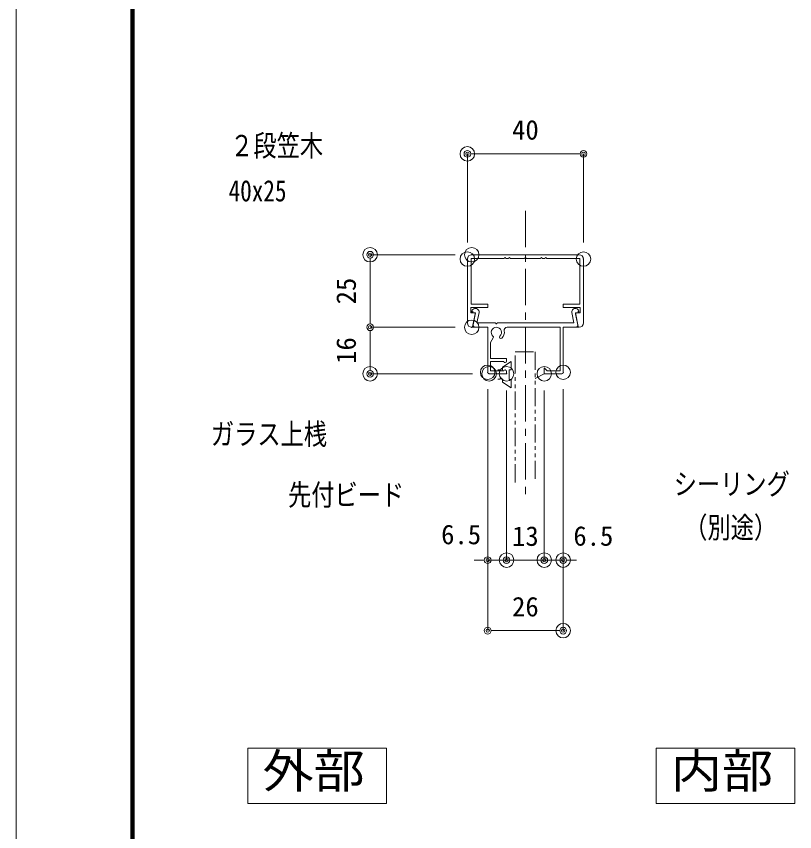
# Model space of a CAD drawing. Units: millimetres, scale not verified. Extents: x -3659 to 3659, y -1188 to 1188.
# Drawn here: x 295 to 831, y -464 to 98 of the extents above; entities that cross this region are included whole.
import ezdxf
from ezdxf.enums import TextEntityAlignment as Align

# ---------------------------------------------------------------- set-up
doc = ezdxf.new("R2010")
doc.units = ezdxf.units.MM
doc.header["$LTSCALE"] = 20
doc.header["$PDMODE"] = 32
doc.header["$PDSIZE"] = 10
doc.linetypes.add('USER1', pattern=[2, 1.25, -0.25, 0.25, -0.25])
doc.linetypes.add('USER2', pattern=[1.25, 0.625, -0.125, 0.125, -0.125, 0.125, -0.125])
for name, color, linetype, lineweight in [('0-0_0', 7, 'Continuous', 18), ('0-1_DEFPOINTS', 7, 'Continuous', 18), ('0-3_アンカー', 4, 'Continuous', 18), ('0-4_WAKU', 7, 'Continuous', 18), ('0-5_6ﾊｯﾁﾝｸﾞ', 4, 'Continuous', 18), ('0-8_3中心線', 2, 'USER1', 18), ('0-9_41ｱﾙﾐ', 6, 'Continuous', 18), ('0-A_1手摺寸法', 7, 'Continuous', 18), ('0-B_42ｱﾙﾐ部品', 6, 'Continuous', 18), ('0-C_P4-12', 7, 'Continuous', 18), ('0-D_CYAN', 4, 'Continuous', 18), ('0-E_2a', 1, 'USER2', 18)]:
    doc.layers.add(name, color=color, linetype=linetype, lineweight=lineweight)
doc.styles.add('ＭＳ ゴシック', font='')
doc.styles.get('ＭＳ ゴシック').set_extended_font_data('MS Gothic')

# ---------------------------------------------------------------- blocks, each defined once
blk = doc.blocks.new('_ORIGIN2')
at = {"layer": '0-0_0'}
blk.add_line((-0.5, 0), (-1, 0), dxfattribs=at)
for radius in [0.5, 0.25]:
    blk.add_circle((0, 0), radius, dxfattribs=at)
blk = doc.blocks.new('D99')
at = {"layer": '0-1_DEFPOINTS'}
for p in [(2657.23, 357.57), (2727.21, 357.57), (2727.21, 307.57)]:
    blk.add_point(p, dxfattribs=at)
at = {"layer": '0-A_1手摺寸法'}
for p, q in [((2715.71, 357.57), (2657.23, 357.57)), ((2657.23, 312.17), (2657.23, 352.97)), ((2715.71, 307.57), (2657.23, 307.57))]:
    blk.add_line(p, q, dxfattribs=at)
at = {"layer": '0-A_1手摺寸法', "xscale": 4.6, "yscale": 4.6}
for p, rotation in [((2657.23, 357.57), 90), ((2657.23, 307.57), 270)]:
    blk.add_blockref('_ORIGIN2', p, dxfattribs=dict(at, rotation=rotation))
at = {"layer": '0-A_1手摺寸法', "style": 'ＭＳ ゴシック'}
blk.add_text('25', height=13.49, rotation=90, dxfattribs=at).set_placement((2651.48, 323.37), align=Align.BOTTOM_LEFT)
blk = doc.blocks.new('D100')
at = {"layer": '0-1_DEFPOINTS'}
for p in [(2727.21, 307.57), (2657.23, 275.57), (2739.21, 275.57)]:
    blk.add_point(p, dxfattribs=at)
at = {"layer": '0-A_1手摺寸法'}
for p, q in [((2715.71, 307.57), (2657.23, 307.57)), ((2657.23, 302.97), (2657.23, 280.17)), ((2727.71, 275.57), (2657.23, 275.57))]:
    blk.add_line(p, q, dxfattribs=at)
at = {"layer": '0-A_1手摺寸法', "xscale": 4.6, "yscale": 4.6}
for p, rotation in [((2657.23, 307.57), 90), ((2657.23, 275.57), 270)]:
    blk.add_blockref('_ORIGIN2', p, dxfattribs=dict(at, rotation=rotation))
at = {"layer": '0-A_1手摺寸法', "style": 'ＭＳ ゴシック'}
blk.add_text('16', height=13.49, rotation=90, dxfattribs=at).set_placement((2651.48, 282.37), align=Align.BOTTOM_LEFT)
blk = doc.blocks.new('D103')
at = {"layer": '0-1_DEFPOINTS'}
for p in [(2738.21, 276.57), (2751.21, 275.57), (2751.21, 147.24)]:
    blk.add_point(p, dxfattribs=at)
at = {"layer": '0-A_1手摺寸法'}
for p, q in [((2738.21, 265.07), (2738.21, 147.24)), ((2751.21, 264.07), (2751.21, 147.24)), ((2733.61, 147.24), (2729.01, 147.24)), ((2738.21, 147.24), (2751.21, 147.24)), ((2755.81, 147.24), (2760.41, 147.24))]:
    blk.add_line(p, q, dxfattribs=at)
at = {"layer": '0-A_1手摺寸法', "xscale": 4.6, "yscale": 4.6}
blk.add_blockref('_ORIGIN2', (2738.21, 147.24), dxfattribs=at)
at = {"layer": '0-A_1手摺寸法', "xscale": 4.6, "yscale": 4.6, "rotation": 180}
blk.add_blockref('_ORIGIN2', (2751.21, 147.24), dxfattribs=at)
at = {"layer": '0-A_1手摺寸法', "style": 'ＭＳ ゴシック'}
blk.add_text('6.5', height=13.49, dxfattribs=at).set_placement((2706.16, 154.1), align=Align.BOTTOM_LEFT)
blk = doc.blocks.new('D104')
at = {"layer": '0-1_DEFPOINTS'}
for p in [(2751.21, 275.57), (2777.21, 275.57), (2777.21, 147.24)]:
    blk.add_point(p, dxfattribs=at)
at = {"layer": '0-A_1手摺寸法'}
for p, q in [((2751.21, 264.07), (2751.21, 147.24)), ((2777.21, 264.07), (2777.21, 147.24)), ((2746.61, 147.24), (2742.01, 147.24)), ((2751.21, 147.24), (2777.21, 147.24)), ((2781.81, 147.24), (2786.41, 147.24))]:
    blk.add_line(p, q, dxfattribs=at)
at = {"layer": '0-A_1手摺寸法', "xscale": 4.6, "yscale": 4.6}
blk.add_blockref('_ORIGIN2', (2751.21, 147.24), dxfattribs=at)
at = {"layer": '0-A_1手摺寸法', "xscale": 4.6, "yscale": 4.6, "rotation": 180}
blk.add_blockref('_ORIGIN2', (2777.21, 147.24), dxfattribs=at)
at = {"layer": '0-A_1手摺寸法', "style": 'ＭＳ ゴシック'}
blk.add_text('13', height=13.49, dxfattribs=at).set_placement((2755.01, 152.99), align=Align.BOTTOM_LEFT)
blk = doc.blocks.new('D105')
at = {"layer": '0-1_DEFPOINTS'}
for p in [(2777.21, 275.57), (2790.21, 276.57), (2790.21, 147.24)]:
    blk.add_point(p, dxfattribs=at)
at = {"layer": '0-A_1手摺寸法'}
for p, q in [((2777.21, 264.07), (2777.21, 147.24)), ((2790.21, 265.07), (2790.21, 147.24)), ((2772.61, 147.24), (2768.01, 147.24)), ((2777.21, 147.24), (2790.21, 147.24)), ((2794.81, 147.24), (2799.41, 147.24))]:
    blk.add_line(p, q, dxfattribs=at)
at = {"layer": '0-A_1手摺寸法', "xscale": 4.6, "yscale": 4.6}
blk.add_blockref('_ORIGIN2', (2777.21, 147.24), dxfattribs=at)
at = {"layer": '0-A_1手摺寸法', "xscale": 4.6, "yscale": 4.6, "rotation": 180}
blk.add_blockref('_ORIGIN2', (2790.21, 147.24), dxfattribs=at)
at = {"layer": '0-A_1手摺寸法', "style": 'ＭＳ ゴシック'}
blk.add_text('6.5', height=13.49, dxfattribs=at).set_placement((2797.23, 153.08), align=Align.BOTTOM_LEFT)
blk = doc.blocks.new('D106')
at = {"layer": '0-1_DEFPOINTS'}
for p in [(2738.21, 276.57), (2790.21, 276.57), (2790.21, 98.64)]:
    blk.add_point(p, dxfattribs=at)
at = {"layer": '0-A_1手摺寸法'}
for p, q in [((2738.21, 265.07), (2738.21, 98.64)), ((2790.21, 265.07), (2790.21, 98.64)), ((2742.81, 98.64), (2785.61, 98.64))]:
    blk.add_line(p, q, dxfattribs=at)
at = {"layer": '0-A_1手摺寸法', "xscale": 4.6, "yscale": 4.6, "rotation": 180}
blk.add_blockref('_ORIGIN2', (2738.21, 98.64), dxfattribs=at)
at = {"layer": '0-A_1手摺寸法', "xscale": 4.6, "yscale": 4.6}
blk.add_blockref('_ORIGIN2', (2790.21, 98.64), dxfattribs=at)
at = {"layer": '0-A_1手摺寸法', "style": 'ＭＳ ゴシック'}
blk.add_text('26', height=13.49, dxfattribs=at).set_placement((2755.01, 104.39), align=Align.BOTTOM_LEFT)
blk = doc.blocks.new('A$C5B631ADA')
at = {"layer": '0-9_41ｱﾙﾐ'}
for p, q in [((1.25, 21), (0.2, 21)), ((0.3, 16.24), (1.25, 21)), ((1.77, 17.5), (2.48, 21.05)), ((35.13, 17.5), (34.42, 21.05)), ((36.6, 16.24), (35.65, 21)), ((35.65, 21), (36.7, 21)), ((18.45, 17.5), (1.77, 17.5)), ((18.45, 17.5), (28.15, 17.5)), ((18.45, 17.5), (28.15, 17.5)), ((28.28, 17.29), (28.15, 17.5)), ((5.45, 16), (0.49, 16)), ((5.45, 16), (5.45, 0.5)), ((6.45, 16), (6.45, 1)), ((6.45, 16), (24.78, 16)), ((31.45, 16), (31.45, 0.5)), ((31.45, 16), (36.41, 16)), ((29.52, 12.4), (30.45, 10.79)), ((30.45, 10.79), (30.45, 5.2)), ((30.45, 5.2), (24.95, 5.2)), ((24.95, 5.2), (24.95, 4.35)), ((30.45, 4.2), (25.93, 4.2)), ((30.45, 4.2), (30.45, 1)), ((11.95, 0), (5.95, 0)), ((10.95, 1), (6.45, 1)), ((11.95, 2), (10.95, 1)), ((11.95, 2), (11.95, 0)), ((24.95, 0.85), (24.95, 0)), ((30.95, 0), (24.95, 0)), ((30.45, 1), (25.93, 1))]:
    blk.add_line(p, q, dxfattribs=at)
blk.add_lwpolyline([(28.62, 17.29), (28.75, 17.5), (35.13, 17.5)], dxfattribs=at)
for centre in [(0.2, 21.2), (36.7, 21.2), (0.49, 16.2), (36.41, 16.2)]:
    blk.add_circle(centre, 0.2, dxfattribs=at)
for centre, radius, start, end in [((1.25, 21.25), 1.25, 350.9485, 183.8151), ((35.65, 21.25), 1.25, 356.1849, 189.0515), ((28.45, 17.4), 0.2, 212.3335, 327.6665), ((24.78, 15), 1, 348.463, 90), ((28.45, 14.25), 2.75, 168.463, 227.1604), ((28.45, 14.25), 1.75, 312.7587, 227.1604), ((26.92, 12.6), 0.5, 227.1604, 47.1604), ((29.98, 12.6), 0.5, 132.7587, 203.6206), ((25.45, 4.35), 0.5, 180, 342.5424), ((5.95, 0.5), 0.5, 180, 270), ((25.45, 0.85), 0.5, 17.4576, 180), ((30.95, 0.5), 0.5, 270, 0)]:
    blk.add_arc(centre, radius, start, end, dxfattribs=at)
blk = doc.blocks.new('A$C5EFB2CC2')
at = {"layer": '0-9_41ｱﾙﾐ'}
for p, q in [((0, 23.5), (0, 1.5)), ((1.3, 23.7), (1.3, 8)), ((12.7, 23.7), (1.3, 23.7)), ((20, 25), (1.5, 25)), ((12.83, 23.91), (12.7, 23.7)), ((13.17, 23.91), (13.3, 23.7)), ((14.2, 23.7), (13.3, 23.7)), ((14.33, 23.91), (14.2, 23.7)), ((14.67, 23.91), (14.8, 23.7)), ((19.7, 23.7), (14.8, 23.7)), ((19.83, 23.91), (19.7, 23.7)), ((20, 25), (38.5, 25)), ((20.17, 23.91), (20.3, 23.7)), ((20.3, 23.7), (25.2, 23.7)), ((25.33, 23.91), (25.2, 23.7)), ((25.67, 23.91), (25.8, 23.7)), ((25.8, 23.7), (26.7, 23.7)), ((26.83, 23.91), (26.7, 23.7)), ((27.17, 23.91), (27.3, 23.7)), ((27.3, 23.7), (38.7, 23.7)), ((38.7, 23.7), (38.7, 8)), ((40, 23.5), (40, 1.5)), ((1.2, 6.8), (7, 6.8)), ((1.2, 6.8), (1.2, 5)), ((1.3, 8), (7, 8)), ((7, 8), (7, 6.8)), ((33, 8), (33, 6.8)), ((38.7, 8), (33, 8)), ((38.8, 6.8), (33, 6.8)), ((38.8, 6.8), (38.8, 5)), ((1.2, 5), (2.43, 5)), ((1.83, 0.16), (2.73, 4.64)), ((38.17, 0.16), (37.27, 4.64)), ((38.8, 5), (37.57, 5)), ((1.5, 0), (1.64, 0)), ((38.5, 0), (38.36, 0))]:
    blk.add_line(p, q, dxfattribs=at)
for centre, radius, start, end in [((1.5, 23.5), 1.5, 90, 180), ((13, 23.8), 0.2, 32.3335, 147.6665), ((14.5, 23.8), 0.2, 32.3335, 147.6665), ((20, 23.8), 0.2, 90, 147.6665), ((20, 23.8), 0.2, 32.3335, 90), ((25.5, 23.8), 0.2, 32.3335, 147.6665), ((27, 23.8), 0.2, 32.3335, 147.6665), ((38.5, 23.5), 1.5, 0, 90), ((2.43, 4.7), 0.3, 348.6901, 90), ((37.57, 4.7), 0.3, 90, 191.3099), ((1.5, 1.5), 1.5, 180, 270), ((1.64, 0.2), 0.2, 270, 348.6901), ((38.36, 0.2), 0.2, 191.3099, 270), ((38.5, 1.5), 1.5, 270, 0)]:
    blk.add_arc(centre, radius, start, end, dxfattribs=at)
blk = doc.blocks.new('D125')
at = {"layer": '0-1_DEFPOINTS'}
for p in [(2724.21, 427.03), (2724.21, 354.57), (2804.21, 354.57)]:
    blk.add_point(p, dxfattribs=at)
at = {"layer": '0-A_1手摺寸法'}
for p, q in [((2724.21, 366.07), (2724.21, 427.03)), ((2799.61, 427.03), (2728.81, 427.03)), ((2804.21, 366.07), (2804.21, 427.03))]:
    blk.add_line(p, q, dxfattribs=at)
at = {"layer": '0-A_1手摺寸法', "xscale": 4.6, "yscale": 4.6, "rotation": 180}
blk.add_blockref('_ORIGIN2', (2724.21, 427.03), dxfattribs=at)
at = {"layer": '0-A_1手摺寸法', "xscale": 4.6, "yscale": 4.6}
blk.add_blockref('_ORIGIN2', (2804.21, 427.03), dxfattribs=at)
at = {"layer": '0-A_1手摺寸法', "style": 'ＭＳ ゴシック'}
blk.add_text('40', height=13.49, dxfattribs=at).set_placement((2755.01, 432.78), align=Align.BOTTOM_LEFT)
blk = doc.blocks.new('A$C11FF1953')
at = {"layer": '0-3_アンカー'}
for p, q in [((4.57, 3.26), (3.8, 3.26)), ((3.8, 3.26), (3.8, -0.06)), ((4.57, -0.06), (3.8, -0.06))]:
    blk.add_line(p, q, dxfattribs=at)
at = {"layer": '0-5_6ﾊｯﾁﾝｸﾞ'}
for p, q in [((1.57, 4.2), (4.57, 6.1)), ((4.57, 6.1), (4.57, 3.26)), ((0.59, 3.2), (0, 3.2)), ((1.57, 4.2), (1.57, 3.35)), ((0.59, 0), (0, 0)), ((4.57, -0.06), (4.57, -2.9))]:
    blk.add_line(p, q, dxfattribs=at)
blk.add_lwpolyline([(1.57, -0.15), (1.57, -1), (4.57, -2.9)], dxfattribs=at)
for centre, start, end in [((1.07, 3.35), 197.4576, 0), ((1.07, -0.15), 0, 162.5424)]:
    blk.add_arc(centre, 0.5, start, end, dxfattribs=at)

msp = doc.modelspace()

# ---------------------------------------------------------------- linework, layer by layer
at = {"layer": '0-1_DEFPOINTS', "color": 5}
msp.add_line((294.91, 1188), (294.91, -1188), dxfattribs=at)
at = {"layer": '0-4_WAKU'}
for p, q in [((373.71, 1133.2), (373.71, -1129.2)), ((374.31, 1132.6), (374.31, -1128.6)), ((374.91, 1132), (374.91, -1128)), ((375.51, 1131.4), (375.51, -1127.4)), ((376.11, 1130.8), (376.11, -1126.8))]:
    msp.add_line(p, q, dxfattribs=at)
at = {"layer": '0-8_3中心線'}
msp.add_line((645.56, -36.21), (645.56, -234.86), dxfattribs=at)
at = {"layer": '0-C_P4-12'}
for p, q in [((454.46, -406.31), (454.46, -444.32)), ((735.7, -406.31), (735.7, -444.32))]:
    msp.add_line(p, q, dxfattribs=at)
for points in [[(454.46, -444.32), (549.78, -444.32), (549.78, -406.31), (454.46, -406.31)], [(735.7, -444.32), (831.02, -444.32), (831.02, -406.31), (735.7, -406.31)]]:
    msp.add_lwpolyline(points, dxfattribs=at)
at = {"layer": '0-D_CYAN'}
msp.add_line((658.56, -148.37), (652.16, -151.52), dxfattribs=at)
at = {"layer": '0-E_2a'}
for p, q in [((638.56, -223.2), (638.56, -133.25)), ((638.56, -133.25), (652.16, -133.25)), ((652.16, -133.25), (652.16, -223.2))]:
    msp.add_line(p, q, dxfattribs=at)

# ---------------------------------------------------------------- block references
at = {"layer": '0-3_アンカー', "xscale": 2, "yscale": 2}
msp.add_blockref('A$C11FF1953', (626.67, -152.17), dxfattribs=at)
at = {"layer": '0-A_1手摺寸法'}
for name in ['D125', 'D99', 'D100', 'D103', 'D106', 'D104', 'D105']:
    msp.add_blockref(name, (-2118.65, -423.94), dxfattribs=at)
at = {"layer": '0-A_1手摺寸法', "xscale": 2, "yscale": 2}
msp.add_blockref('A$C5EFB2CC2', (605.56, -116.37), dxfattribs=at)
at = {"layer": '0-B_42ｱﾙﾐ部品', "xscale": -2, "yscale": 2}
msp.add_blockref('A$C5B631ADA', (682.46, -148.37), dxfattribs=at)

# ---------------------------------------------------------------- texts
at = {"layer": '0-0_0', "style": 'ＭＳ ゴシック', "width": 0.8}
for s, p in [('２段笠木 ', (442.24, -2.94)), ('40x25', (441.13, -34.06)), ('ガラス上桟', (428.95, -201.64)), ('シーリング', (747.69, -236.04)), ('先付ビード', (482.08, -243.45)), ('（別途）', (754.92, -265.97))]:
    msp.add_text(s, height=14.66, dxfattribs=at).set_placement(p, align=Align.BOTTOM_LEFT)
at = {"layer": '0-C_P4-12', "style": 'ＭＳ ゴシック', "width": 1.1}
for s, p in [('外部', (464.51, -440.69)), ('内部', (745.76, -440.69))]:
    msp.add_text(s, height=23.46, dxfattribs=at).set_placement(p, align=Align.BOTTOM_LEFT)

doc.saveas('drawing.dxf')
